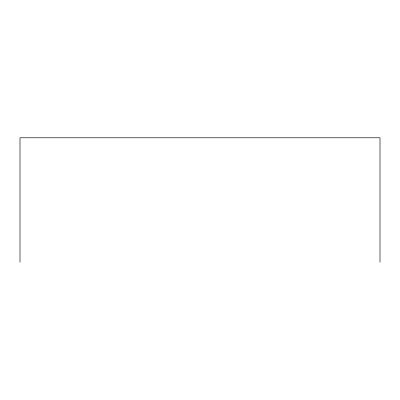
<?xml version="1.0" encoding="UTF-8"?>
<svg xmlns="http://www.w3.org/2000/svg" width="400" height="400" viewBox="0 0 400 400"><rect width="100%" height="100%" fill="white"/><g stroke="black" fill="none" stroke-linecap="round" stroke-linejoin="round"><path stroke-width="0.6" d="M380 262.22L380 137.78L20 137.78L20 262.22"/></g></svg>
